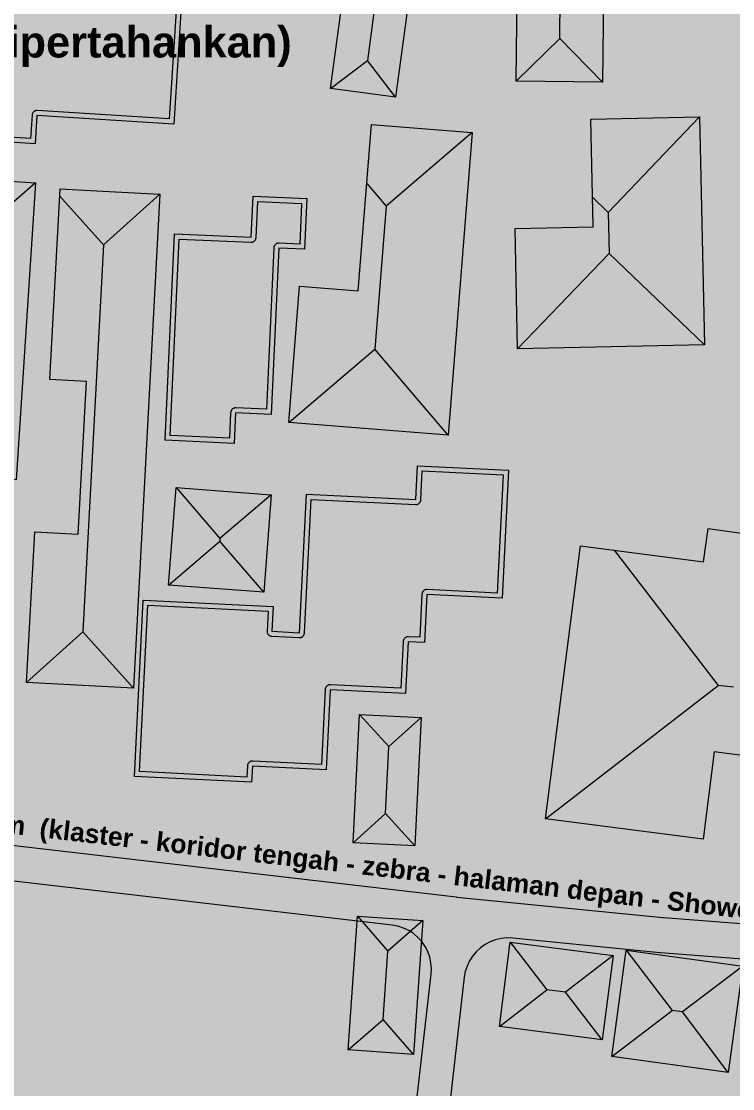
# Model space of a CAD drawing. Header units: metres. Extents: x 305909 to 307171, y 9156037 to 9156671.
# Drawn here: x 306593 to 306657.2, y 9156305.6 to 9156401.9 of the extents above; entities that cross this region are included whole.
import ezdxf
from ezdxf.enums import TextEntityAlignment as Align

# ---------------------------------------------------------------- set-up
doc = ezdxf.new("R2010")
doc.units = ezdxf.units.M
doc.linetypes.add('DASHED2', pattern=[0.762, 0.635, -0.127])
for name, color, linetype, lineweight, true_color in [('A-ALUR_WISATA', 7, 'DASHED2', 50, 0xeb7800), ('A-LABEL', 7, 'Continuous', 0, 0x000000), ('B-BANGUNAN_PERMUKIMAN', 7, 'Continuous', 13, 0xf0cd8c), ('B-BAYANGAN', 7, 'Continuous', 0, 0x76786c), ('J-PERKERASAN_JALAN', 7, 'Continuous', 9, 0x989896), ('T-LABEL_ZONA', 7, 'Continuous', 0, 0x3c3c3c)]:
    doc.layers.add(name, color=color, linetype=linetype, lineweight=lineweight, true_color=true_color)
doc.layers.add('G-PERKERASAN', color=7, linetype='Continuous')
doc.styles.add('ARIALB', font='arialbd.ttf')

msp = doc.modelspace()

# ---------------------------------------------------------------- hatches: boundary and pattern name
at = {"layer": 'A-ALUR_WISATA', "true_color": 0xeb7800}
h = msp.add_hatch(color=30, dxfattribs=at)
h.dxf.hatch_style = 1
h.paths.add_polyline_path([(306592.873, 9156326.651), (306597.4, 9156326.126), (306597.216, 9156324.537), (306592.689, 9156325.062), (306591.256, 9156325.227), (306591.439, 9156326.816), (306592.873, 9156326.651)])
h = msp.add_hatch(color=30, dxfattribs=at)
h.dxf.hatch_style = 1
h.paths.add_polyline_path([(306601.611, 9156325.638), (306606.34, 9156325.093), (306606.157, 9156323.503), (306601.427, 9156324.049), (306600.196, 9156324.192), (306600.38, 9156325.781), (306601.611, 9156325.638)])
h = msp.add_hatch(color=30, dxfattribs=at)
h.dxf.hatch_style = 1
h.paths.add_polyline_path([(306609.548, 9156324.723), (306615.281, 9156324.065), (306615.098, 9156322.476), (306609.365, 9156323.133), (306609.137, 9156323.16), (306609.32, 9156324.749), (306609.548, 9156324.723)])
h = msp.add_hatch(color=30, dxfattribs=at)
h.dxf.hatch_style = 1
h.paths.add_polyline_path([(306623.021, 9156323.182), (306624.221, 9156323.047), (306624.042, 9156321.457), (306622.842, 9156321.593), (306622.841, 9156321.593), (306618.079, 9156322.135), (306618.26, 9156323.725), (306623.021, 9156323.182)])
h = msp.add_hatch(color=30, dxfattribs=at)
h.dxf.hatch_style = 1
h.paths.add_polyline_path([(306636.058, 9156320.922), (306631.051, 9156319.298), (306631.521, 9156323.592)])
h = msp.add_hatch(color=30, dxfattribs=at)
h.dxf.hatch_style = 1
h.paths.add_polyline_path([(306628.558, 9156322.558), (306633.164, 9156322.044), (306632.987, 9156320.454), (306628.38, 9156320.967), (306628.379, 9156320.968), (306627.023, 9156321.121), (306627.202, 9156322.711), (306628.558, 9156322.558)])
h = msp.add_hatch(color=30, dxfattribs=at)
h.dxf.hatch_style = 1
h.paths.add_polyline_path([(306637.23, 9156321.598), (306640.364, 9156321.264), (306642.105, 9156321.088), (306641.944, 9156319.496), (306640.2, 9156319.673), (306640.196, 9156319.673), (306637.059, 9156320.008), (306637.057, 9156320.008), (306635.971, 9156320.127), (306636.145, 9156321.717), (306637.23, 9156321.598)])
h = msp.add_hatch(color=30, dxfattribs=at)
h.dxf.hatch_style = 1
h.paths.add_polyline_path([(306647.388, 9156320.571), (306649.742, 9156320.353), (306651.055, 9156320.235), (306650.912, 9156318.641), (306649.597, 9156318.759), (306649.595, 9156318.76), (306647.239, 9156318.978), (306647.236, 9156318.979), (306644.933, 9156319.199), (306645.086, 9156320.792), (306647.388, 9156320.571)])
h = msp.add_hatch(color=30, dxfattribs=at)
h.dxf.hatch_style = 1
h.paths.add_polyline_path([(306654.468, 9156319.935), (306656.841, 9156319.735), (306659.22, 9156319.541), (306660.014, 9156319.479), (306659.889, 9156317.884), (306659.094, 9156317.946), (306659.091, 9156317.946), (306656.71, 9156318.14), (306656.708, 9156318.14), (306654.333, 9156318.34), (306654.331, 9156318.341), (306653.903, 9156318.378), (306654.042, 9156319.972), (306654.468, 9156319.935)])
at = {"layer": 'B-BANGUNAN_PERMUKIMAN', "true_color": 0xee9467}
h = msp.add_hatch(color=21, dxfattribs=at)
h.dxf.hatch_style = 1
h.paths.add_polyline_path([(306624.256, 9156420.844), (306624.257, 9156420.844), (306626.796, 9156417.511), (306624.206, 9156398.342), (306620.873, 9156395.803), (306620.873, 9156395.803), (306624.256, 9156420.844)])
at = {"layer": 'B-BANGUNAN_PERMUKIMAN', "true_color": 0xb97350}
h = msp.add_hatch(color=23, dxfattribs=at)
h.dxf.hatch_style = 1
h.paths.add_polyline_path([(306626.746, 9156395.009), (306624.206, 9156398.342), (306626.796, 9156417.511), (306630.13, 9156420.05), (306626.746, 9156395.009)])
at = {"layer": 'B-BANGUNAN_PERMUKIMAN', "true_color": 0xd4845c}
h = msp.add_hatch(color=23, dxfattribs=at)
h.dxf.hatch_style = 1
h.paths.add_polyline_path([(306607.467, 9156404.15), (306606.733, 9156392.59), (306594.382, 9156393.375), (306594.22, 9156390.813), (306587.313, 9156391.252), (306587.541, 9156394.842), (306580.737, 9156395.274), (306581.689, 9156410.276), (306588.832, 9156409.822), (306588.647, 9156406.906), (306595.795, 9156406.452), (306595.696, 9156404.898), (306607.467, 9156404.15)])
at = {"layer": 'B-BANGUNAN_PERMUKIMAN', "true_color": 0xec9366}
h = msp.add_hatch(color=33, dxfattribs=at)
h.dxf.hatch_style = 1
h.paths.add_polyline_path([(306637.77, 9156409.644), (306641.62, 9156405.706), (306641.558, 9156400.308), (306637.62, 9156396.458), (306637.62, 9156396.458), (306637.652, 9156399.275), (306637.77, 9156409.644)])
at = {"layer": 'B-BANGUNAN_PERMUKIMAN', "true_color": 0xbb7451}
h = msp.add_hatch(color=23, dxfattribs=at)
h.dxf.hatch_style = 1
h.paths.add_polyline_path([(306641.558, 9156400.308), (306641.62, 9156405.706), (306645.558, 9156409.555), (306645.408, 9156396.37), (306645.408, 9156396.37), (306641.558, 9156400.308)])
at = {"layer": 'B-BANGUNAN_PERMUKIMAN', "true_color": 0xbc7551}
h = msp.add_hatch(color=23, dxfattribs=at)
h.dxf.hatch_style = 1
h.paths.add_polyline_path([(306641.558, 9156400.308), (306645.408, 9156396.37), (306637.62, 9156396.458), (306641.558, 9156400.308)])
at = {"layer": 'B-BANGUNAN_PERMUKIMAN', "true_color": 0xbf7753}
h = msp.add_hatch(color=23, dxfattribs=at)
h.dxf.hatch_style = 1
h.paths.add_polyline_path([(306624.206, 9156398.342), (306626.746, 9156395.009), (306620.873, 9156395.803), (306624.206, 9156398.342)])
at = {"layer": 'B-BANGUNAN_PERMUKIMAN', "true_color": 0xef9567}
h = msp.add_hatch(color=21, dxfattribs=at)
h.dxf.hatch_style = 1
h.paths.add_polyline_path([(306645.93, 9156384.626), (306644.508, 9156385.99), (306644.362, 9156393.026), (306654.183, 9156393.231), (306645.93, 9156384.626)])
at = {"layer": 'B-BANGUNAN_PERMUKIMAN', "true_color": 0xc57a55}
h = msp.add_hatch(color=23, dxfattribs=at)
h.dxf.hatch_style = 1
h.paths.add_polyline_path([(306646.007, 9156380.918), (306645.93, 9156384.626), (306654.183, 9156393.231), (306654.611, 9156372.665), (306646.007, 9156380.918)])
at = {"layer": 'B-BANGUNAN_PERMUKIMAN', "true_color": 0xec9366}
h = msp.add_hatch(color=33, dxfattribs=at)
h.dxf.hatch_style = 1
h.paths.add_polyline_path([(306625.883, 9156385.197), (306624.143, 9156387.235), (306624.562, 9156392.546), (306633.651, 9156391.828), (306625.883, 9156385.197)])
at = {"layer": 'B-BANGUNAN_PERMUKIMAN', "true_color": 0xc77c56}
h = msp.add_hatch(color=23, dxfattribs=at)
h.dxf.hatch_style = 1
h.paths.add_polyline_path([(306631.495, 9156364.52), (306631.495, 9156364.52), (306624.864, 9156372.288), (306625.883, 9156385.197), (306633.651, 9156391.828), (306631.495, 9156364.52)])
at = {"layer": 'B-BANGUNAN_PERMUKIMAN', "true_color": 0xea9165}
h = msp.add_hatch(color=33, dxfattribs=at)
h.dxf.hatch_style = 1
h.paths.add_polyline_path([(306590.627, 9156384.124), (306587.447, 9156387.752), (306594.255, 9156387.304), (306590.627, 9156384.124)])
at = {"layer": 'B-BANGUNAN_PERMUKIMAN', "true_color": 0xba7450}
h = msp.add_hatch(color=23, dxfattribs=at)
h.dxf.hatch_style = 1
h.paths.add_polyline_path([(306592.49, 9156360.503), (306589.31, 9156364.131), (306590.627, 9156384.124), (306594.255, 9156387.304), (306592.49, 9156360.503)])
at = {"layer": 'B-BANGUNAN_PERMUKIMAN', "true_color": 0xf39769}
h = msp.add_hatch(color=21, dxfattribs=at)
h.dxf.hatch_style = 1
h.paths.add_polyline_path([(306625.883, 9156385.197), (306624.864, 9156372.288), (306617.096, 9156365.657), (306618.067, 9156377.956), (306623.378, 9156377.537), (306624.143, 9156387.235), (306625.883, 9156385.197)])
at = {"layer": 'B-BANGUNAN_PERMUKIMAN', "true_color": 0xee9467}
h = msp.add_hatch(color=21, dxfattribs=at)
h.dxf.hatch_style = 1
h.paths.add_polyline_path([(306600.394, 9156381.708), (306598.527, 9156346.769), (306593.448, 9156342.205), (306593.448, 9156342.205), (306594.175, 9156355.809), (306598.111, 9156355.599), (306598.846, 9156369.353), (306595.541, 9156369.53), (306596.427, 9156386.122), (306600.394, 9156381.708)])
at = {"layer": 'B-BANGUNAN_PERMUKIMAN', "true_color": 0xeb9266}
h = msp.add_hatch(color=33, dxfattribs=at)
h.dxf.hatch_style = 1
h.paths.add_polyline_path([(306600.394, 9156381.708), (306596.427, 9156386.122), (306596.461, 9156386.753), (306599.765, 9156386.577), (306605.473, 9156386.272), (306600.394, 9156381.708)])
at = {"layer": 'B-BANGUNAN_PERMUKIMAN', "true_color": 0xbc7551}
h = msp.add_hatch(color=23, dxfattribs=at)
h.dxf.hatch_style = 1
h.paths.add_polyline_path([(306603.092, 9156341.69), (306603.092, 9156341.69), (306598.527, 9156346.769), (306600.394, 9156381.708), (306605.473, 9156386.272), (306603.092, 9156341.69)])
at = {"layer": 'B-BANGUNAN_PERMUKIMAN', "true_color": 0xd4845c}
h = msp.add_hatch(color=23, dxfattribs=at)
h.dxf.hatch_style = 1
h.paths.add_polyline_path([(306618.725, 9156385.866), (306618.518, 9156381.301), (306616.204, 9156381.406), (306615.521, 9156366.385), (306612.309, 9156366.531), (306612.184, 9156363.78), (306605.939, 9156364.064), (306606.785, 9156382.691), (306613.708, 9156382.376), (306613.876, 9156386.087), (306618.725, 9156385.866)])
at = {"layer": 'B-BANGUNAN_PERMUKIMAN', "true_color": 0xef9568}
h = msp.add_hatch(color=21, dxfattribs=at)
h.dxf.hatch_style = 1
h.paths.add_polyline_path([(306637.528, 9156383.171), (306644.564, 9156383.318), (306644.508, 9156385.99), (306645.93, 9156384.626), (306646.007, 9156380.918), (306637.754, 9156372.314), (306637.754, 9156372.314), (306637.528, 9156383.171)])
at = {"layer": 'B-BANGUNAN_PERMUKIMAN', "true_color": 0xc07753}
h = msp.add_hatch(color=23, dxfattribs=at)
h.dxf.hatch_style = 1
h.paths.add_polyline_path([(306646.007, 9156380.918), (306654.611, 9156372.665), (306654.611, 9156372.665), (306644.79, 9156372.461), (306637.754, 9156372.314), (306646.007, 9156380.918)])
at = {"layer": 'B-BANGUNAN_PERMUKIMAN', "true_color": 0xc17853}
h = msp.add_hatch(color=23, dxfattribs=at)
h.dxf.hatch_style = 1
h.paths.add_polyline_path([(306624.864, 9156372.288), (306631.495, 9156364.52), (306622.406, 9156365.238), (306617.096, 9156365.657), (306617.096, 9156365.657), (306624.864, 9156372.288)])
at = {"layer": 'B-BANGUNAN_PERMUKIMAN', "true_color": 0xd4845c}
h = msp.add_hatch(color=23, dxfattribs=at)
h.dxf.hatch_style = 1
h.paths.add_polyline_path([(306636.928, 9156361.355), (306636.351, 9156349.808), (306629.568, 9156350.147), (306629.351, 9156345.812), (306627.88, 9156345.886), (306627.646, 9156341.208), (306620.837, 9156341.548), (306620.476, 9156334.337), (306613.825, 9156334.669), (306613.752, 9156333.205), (306603.168, 9156333.734), (306603.964, 9156349.648), (306615.702, 9156349.061), (306615.59, 9156346.825), (306618.065, 9156346.701), (306618.69, 9156359.204), (306628.574, 9156358.71), (306628.727, 9156361.765), (306636.928, 9156361.355)])
at = {"layer": 'B-BANGUNAN_PERMUKIMAN', "true_color": 0xed9467}
h = msp.add_hatch(color=21, dxfattribs=at)
h.dxf.hatch_style = 1
h.paths.add_polyline_path([(306610.897, 9156355.183), (306610.881, 9156354.971), (306606.251, 9156351.002), (306606.251, 9156351.002), (306606.928, 9156359.814), (306610.897, 9156355.183)])
at = {"layer": 'B-BANGUNAN_PERMUKIMAN', "true_color": 0xea9165}
h = msp.add_hatch(color=33, dxfattribs=at)
h.dxf.hatch_style = 1
h.paths.add_polyline_path([(306610.897, 9156355.183), (306606.928, 9156359.814), (306615.527, 9156359.152), (306610.897, 9156355.183)])
at = {"layer": 'B-BANGUNAN_PERMUKIMAN', "true_color": 0xba7350}
h = msp.add_hatch(color=23, dxfattribs=at)
h.dxf.hatch_style = 1
h.paths.add_polyline_path([(306614.849, 9156350.341), (306610.881, 9156354.971), (306610.897, 9156355.183), (306615.527, 9156359.152), (306614.849, 9156350.341)])
at = {"layer": 'B-BANGUNAN_PERMUKIMAN', "true_color": 0xe89064}
h = msp.add_hatch(color=33, dxfattribs=at)
h.dxf.hatch_style = 1
h.paths.add_polyline_path([(306654.951, 9156356.109), (306672.607, 9156353.625), (306661.009, 9156344.677), (306660.383, 9156344.765), (306660.301, 9156344.131), (306657.24, 9156341.77), (306655.863, 9156341.947), (306646.463, 9156354.132), (306654.526, 9156353.092), (306654.95, 9156356.109), (306654.951, 9156356.109)])
at = {"layer": 'B-BANGUNAN_PERMUKIMAN', "true_color": 0xbd7652}
h = msp.add_hatch(color=23, dxfattribs=at)
h.dxf.hatch_style = 1
h.paths.add_polyline_path([(306610.881, 9156354.971), (306614.849, 9156350.341), (306606.251, 9156351.002), (306610.881, 9156354.971)])
at = {"layer": 'B-BANGUNAN_PERMUKIMAN', "true_color": 0xee9467}
h = msp.add_hatch(color=21, dxfattribs=at)
h.dxf.hatch_style = 1
h.paths.add_polyline_path([(306643.441, 9156354.522), (306646.463, 9156354.132), (306655.863, 9156341.947), (306640.266, 9156329.916), (306640.266, 9156329.916), (306643.441, 9156354.522)])
at = {"layer": 'B-BANGUNAN_PERMUKIMAN', "true_color": 0xbe7652}
h = msp.add_hatch(color=23, dxfattribs=at)
h.dxf.hatch_style = 1
h.paths.add_polyline_path([(306598.527, 9156346.769), (306603.092, 9156341.69), (306597.384, 9156341.995), (306593.448, 9156342.205), (306598.527, 9156346.769)])
h = msp.add_hatch(color=23, dxfattribs=at)
h.dxf.hatch_style = 1
h.paths.add_polyline_path([(306655.863, 9156341.947), (306657.24, 9156341.77), (306659.601, 9156338.708), (306659.184, 9156335.472), (306655.507, 9156335.946), (306654.492, 9156328.08), (306640.266, 9156329.916), (306655.863, 9156341.947)])
at = {"layer": 'B-BANGUNAN_PERMUKIMAN', "true_color": 0xed9366}
h = msp.add_hatch(color=21, dxfattribs=at)
h.dxf.hatch_style = 1
h.paths.add_polyline_path([(306623.485, 9156339.329), (306626.127, 9156336.415), (306625.833, 9156330.376), (306622.919, 9156327.734), (306623.485, 9156339.329)])
at = {"layer": 'B-BANGUNAN_PERMUKIMAN', "true_color": 0xea9265}
h = msp.add_hatch(color=33, dxfattribs=at)
h.dxf.hatch_style = 1
h.paths.add_polyline_path([(306629.041, 9156339.058), (306626.127, 9156336.415), (306623.485, 9156339.329), (306629.041, 9156339.058)])
at = {"layer": 'B-BANGUNAN_PERMUKIMAN', "true_color": 0xba7451}
h = msp.add_hatch(color=23, dxfattribs=at)
h.dxf.hatch_style = 1
h.paths.add_polyline_path([(306628.475, 9156327.463), (306628.475, 9156327.463), (306625.833, 9156330.376), (306626.127, 9156336.415), (306629.041, 9156339.058), (306628.475, 9156327.463)])
at = {"layer": 'B-BANGUNAN_PERMUKIMAN', "true_color": 0xbd7552}
h = msp.add_hatch(color=23, dxfattribs=at)
h.dxf.hatch_style = 1
h.paths.add_polyline_path([(306625.833, 9156330.376), (306628.475, 9156327.463), (306622.919, 9156327.734), (306625.833, 9156330.376)])
at = {"layer": 'B-BANGUNAN_PERMUKIMAN', "true_color": 0xed9367}
h = msp.add_hatch(color=21, dxfattribs=at)
h.dxf.hatch_style = 1
h.paths.add_polyline_path([(306623.307, 9156321.13), (306626.049, 9156317.975), (306625.616, 9156311.807), (306622.46, 9156309.065), (306622.46, 9156309.065), (306623.307, 9156321.13)])
at = {"layer": 'B-BANGUNAN_PERMUKIMAN', "true_color": 0xea9165}
h = msp.add_hatch(color=33, dxfattribs=at)
h.dxf.hatch_style = 1
h.paths.add_polyline_path([(306626.049, 9156317.975), (306623.307, 9156321.13), (306629.204, 9156320.716), (306629.204, 9156320.716), (306626.049, 9156317.975)])
at = {"layer": 'B-BANGUNAN_PERMUKIMAN', "true_color": 0xba7450}
h = msp.add_hatch(color=23, dxfattribs=at)
h.dxf.hatch_style = 1
h.paths.add_polyline_path([(306625.616, 9156311.807), (306626.049, 9156317.975), (306629.204, 9156320.716), (306628.358, 9156308.651), (306625.616, 9156311.807)])
at = {"layer": 'B-BANGUNAN_PERMUKIMAN', "true_color": 0xee9467}
h = msp.add_hatch(color=21, dxfattribs=at)
h.dxf.hatch_style = 1
h.paths.add_polyline_path([(306640.405, 9156314.472), (306636.11, 9156311.153), (306637.086, 9156318.767), (306640.405, 9156314.472)])
at = {"layer": 'B-BANGUNAN_PERMUKIMAN', "true_color": 0xe89065}
h = msp.add_hatch(color=33, dxfattribs=at)
h.dxf.hatch_style = 1
h.paths.add_polyline_path([(306646.372, 9156317.577), (306642.077, 9156314.257), (306640.405, 9156314.472), (306637.086, 9156318.767), (306646.372, 9156317.577)])
at = {"layer": 'B-BANGUNAN_PERMUKIMAN', "true_color": 0xb97350}
h = msp.add_hatch(color=23, dxfattribs=at)
h.dxf.hatch_style = 1
h.paths.add_polyline_path([(306642.077, 9156314.257), (306646.372, 9156317.577), (306645.397, 9156309.962), (306642.077, 9156314.257)])
at = {"layer": 'B-BANGUNAN_PERMUKIMAN', "true_color": 0xef9467}
h = msp.add_hatch(color=21, dxfattribs=at)
h.dxf.hatch_style = 1
h.paths.add_polyline_path([(306651.709, 9156312.599), (306646.255, 9156308.454), (306647.564, 9156318.053), (306651.709, 9156312.599)])
at = {"layer": 'B-BANGUNAN_PERMUKIMAN', "true_color": 0xe89064}
h = msp.add_hatch(color=33, dxfattribs=at)
h.dxf.hatch_style = 1
h.paths.add_polyline_path([(306652.626, 9156312.474), (306651.709, 9156312.599), (306647.564, 9156318.053), (306658.08, 9156316.619), (306652.626, 9156312.474)])
at = {"layer": 'B-BANGUNAN_PERMUKIMAN', "true_color": 0xb87350}
h = msp.add_hatch(color=35, dxfattribs=at)
h.dxf.hatch_style = 1
h.paths.add_polyline_path([(306652.626, 9156312.474), (306658.08, 9156316.619), (306658.08, 9156316.619), (306656.771, 9156307.02), (306652.626, 9156312.474)])
at = {"layer": 'B-BANGUNAN_PERMUKIMAN', "true_color": 0xbf7753}
h = msp.add_hatch(color=23, dxfattribs=at)
h.dxf.hatch_style = 1
h.paths.add_polyline_path([(306640.405, 9156314.472), (306642.077, 9156314.257), (306645.397, 9156309.962), (306636.11, 9156311.152), (306636.11, 9156311.153), (306640.405, 9156314.472)])
at = {"layer": 'B-BANGUNAN_PERMUKIMAN', "true_color": 0xbd7652}
h = msp.add_hatch(color=23, dxfattribs=at)
h.dxf.hatch_style = 1
h.paths.add_polyline_path([(306625.616, 9156311.807), (306628.358, 9156308.651), (306622.46, 9156309.065), (306625.616, 9156311.807)])
at = {"layer": 'B-BANGUNAN_PERMUKIMAN', "true_color": 0xbf7753}
h = msp.add_hatch(color=23, dxfattribs=at)
h.dxf.hatch_style = 1
h.paths.add_polyline_path([(306646.255, 9156308.454), (306646.255, 9156308.454), (306651.709, 9156312.599), (306652.626, 9156312.474), (306656.771, 9156307.02), (306646.255, 9156308.454)])
at = {"layer": 'B-BAYANGAN', "true_color": 0x76786c}
h = msp.add_hatch(color=8, dxfattribs=at)
h.dxf.hatch_style = 1
h.paths.add_polyline_path([(306630.88, 9156419.3), (306627.496, 9156394.259), (306621.622, 9156395.053), (306625.006, 9156420.094), (306630.88, 9156419.3)])
h = msp.add_hatch(color=8, dxfattribs=at)
h.dxf.hatch_style = 1
h.paths.add_polyline_path([(306637.964, 9156411.987), (306637.816, 9156401.408), (306631.971, 9156401.489), (306632.119, 9156412.069), (306637.964, 9156411.987)])
h = msp.add_hatch(color=8, dxfattribs=at)
h.dxf.hatch_style = 1
h.paths.add_polyline_path([(306608.217, 9156403.4), (306607.483, 9156391.84), (306595.132, 9156392.625), (306594.97, 9156390.063), (306588.063, 9156390.502), (306588.291, 9156394.092), (306581.487, 9156394.524), (306582.439, 9156409.526), (306589.582, 9156409.072), (306589.397, 9156406.156), (306596.545, 9156405.702), (306596.446, 9156404.148), (306608.217, 9156403.4)])
h = msp.add_hatch(color=8, dxfattribs=at)
h.dxf.hatch_style = 1
h.paths.add_polyline_path([(306646.308, 9156408.805), (306646.158, 9156395.62), (306638.37, 9156395.708), (306638.52, 9156408.894), (306646.308, 9156408.805)])
h = msp.add_hatch(color=8, dxfattribs=at)
h.dxf.hatch_style = 1
h.paths.add_polyline_path([(306634.401, 9156391.078), (306632.245, 9156363.77), (306623.156, 9156364.488), (306617.846, 9156364.907), (306618.817, 9156377.206), (306624.128, 9156376.787), (306625.312, 9156391.796), (306634.401, 9156391.078)])
h = msp.add_hatch(color=8, dxfattribs=at)
h.dxf.hatch_style = 1
h.paths.add_polyline_path([(306645.54, 9156371.711), (306638.504, 9156371.564), (306638.278, 9156382.421), (306645.314, 9156382.568), (306645.112, 9156392.276), (306654.933, 9156392.481), (306655.361, 9156371.915), (306645.54, 9156371.711)])
h = msp.add_hatch(color=8, dxfattribs=at)
h.dxf.hatch_style = 1
h.paths.add_polyline_path([(306595.005, 9156386.554), (306593.24, 9156359.753), (306586.432, 9156360.201), (306588.197, 9156387.002), (306595.005, 9156386.554)])
h = msp.add_hatch(color=8, dxfattribs=at)
h.dxf.hatch_style = 1
h.paths.add_polyline_path([(306606.223, 9156385.522), (306603.842, 9156340.94), (306598.134, 9156341.245), (306594.198, 9156341.455), (306594.925, 9156355.059), (306598.861, 9156354.849), (306599.596, 9156368.603), (306596.291, 9156368.78), (306597.211, 9156386.003), (306600.515, 9156385.827), (306606.223, 9156385.522)])
h = msp.add_hatch(color=8, dxfattribs=at)
h.dxf.hatch_style = 1
h.paths.add_polyline_path([(306619.475, 9156385.116), (306619.268, 9156380.551), (306616.954, 9156380.656), (306616.271, 9156365.635), (306613.059, 9156365.781), (306612.934, 9156363.03), (306606.689, 9156363.314), (306607.535, 9156381.941), (306614.458, 9156381.626), (306614.626, 9156385.337), (306619.475, 9156385.116)])
h = msp.add_hatch(color=8, dxfattribs=at)
h.dxf.hatch_style = 1
h.paths.add_polyline_path([(306637.678, 9156360.605), (306637.101, 9156349.058), (306630.318, 9156349.397), (306630.101, 9156345.062), (306628.63, 9156345.136), (306628.396, 9156340.458), (306621.587, 9156340.798), (306621.226, 9156333.587), (306614.575, 9156333.919), (306614.502, 9156332.455), (306603.918, 9156332.984), (306604.714, 9156348.898), (306616.452, 9156348.311), (306616.34, 9156346.075), (306618.815, 9156345.951), (306619.44, 9156358.454), (306629.324, 9156357.96), (306629.477, 9156361.015), (306637.678, 9156360.605)])
h = msp.add_hatch(color=8, dxfattribs=at)
h.dxf.hatch_style = 1
h.paths.add_polyline_path([(306616.277, 9156358.402), (306615.599, 9156349.591), (306607.001, 9156350.252), (306607.678, 9156359.064), (306616.277, 9156358.402)])
h = msp.add_hatch(color=8, dxfattribs=at)
h.dxf.hatch_style = 1
h.paths.add_polyline_path([(306673.56, 9156352.846), (306672.1, 9156342.472), (306669.977, 9156327.39), (306660.525, 9156328.72), (306662.647, 9156343.802), (306661.133, 9156344.015), (306659.934, 9156334.722), (306656.257, 9156335.196), (306655.242, 9156327.33), (306641.016, 9156329.166), (306644.191, 9156353.772), (306655.276, 9156352.342), (306655.7, 9156355.36), (306673.56, 9156352.846)])
h = msp.add_hatch(color=8, dxfattribs=at)
h.dxf.hatch_style = 1
h.paths.add_polyline_path([(306629.791, 9156338.308), (306629.225, 9156326.713), (306623.669, 9156326.984), (306624.235, 9156338.579), (306629.791, 9156338.308)])
h = msp.add_hatch(color=8, dxfattribs=at)
h.dxf.hatch_style = 1
h.paths.add_polyline_path([(306629.954, 9156319.966), (306629.108, 9156307.901), (306623.21, 9156308.315), (306624.057, 9156320.38), (306629.954, 9156319.966)])
h = msp.add_hatch(color=8, dxfattribs=at)
h.dxf.hatch_style = 1
h.paths.add_polyline_path([(306647.123, 9156316.827), (306646.147, 9156309.212), (306636.86, 9156310.402), (306637.836, 9156318.017), (306647.123, 9156316.827)])
h = msp.add_hatch(color=8, dxfattribs=at)
h.dxf.hatch_style = 1
h.paths.add_polyline_path([(306658.83, 9156315.869), (306657.521, 9156306.27), (306647.005, 9156307.704), (306648.314, 9156317.303), (306658.83, 9156315.869)])
at = {"layer": 'G-PERKERASAN', "true_color": 0xe0ded9}
h = msp.add_hatch(color=254, dxfattribs=at)
h.dxf.hatch_style = 1
h.paths.add_polyline_path([(306927.367, 9156200.899), (306914.425, 9156199.401), (306871.946, 9156198.019), (306868.838, 9156144.144), (306843.973, 9156139.654), (306613.966, 9156113.407), (306520.721, 9156109.954), (306490.891, 9156113.339), (306490.891, 9156130.788), (306527.331, 9156127.935), (306527.76, 9156145.94), (306529.801, 9156231.677), (306512.264, 9156228.096), (306490.891, 9156230.233), (306490.891, 9156525.396), (306504.834, 9156523.084), (306572.178, 9156510.306), (306677.166, 9156490.276), (306781.809, 9156471.972), (306833.432, 9156467.309), (306884.355, 9156462.71), (306888.869, 9156462.302), (306927.367, 9156458.335), (306927.367, 9156401.733), (306880.738, 9156410.367), (306872.191, 9156289.958), (306880.063, 9156289.504), (306887.261, 9156399.075), (306927.367, 9156393.311), (306927.367, 9156281.994), (306926.264, 9156282.067), (306926.137, 9156271.641), (306927.367, 9156271.571), (306927.367, 9156261.486), (306927.056, 9156261.509), (306925.118, 9156229.109), (306925.062, 9156229.112), (306925.027, 9156228.301), (306925.75, 9156228.324), (306927.367, 9156240.415), (306927.367, 9156209.547), (306891.749, 9156208.374), (306886.184, 9156208.191), (306882.096, 9156208.056), (306881.637, 9156222), (306879.908, 9156222), (306879.787, 9156200), (306885.632, 9156200.303), (306885.601, 9156199.857), (306906.625, 9156201.392), (306908.7, 9156201.5), (306927.367, 9156203.76), (306927.367, 9156200.899)])
at = {"layer": 'J-PERKERASAN_JALAN', "true_color": 0xa8a8a6}
h = msp.add_hatch(color=253, dxfattribs=at)
h.dxf.hatch_style = 1
h.paths.add_polyline_path([(306644.846, 9156501.891), (306682.628, 9156491.9), (306683.147, 9156491.799), (306683.674, 9156491.767), (306684.2, 9156491.805), (306684.718, 9156491.912), (306685.216, 9156492.086), (306685.687, 9156492.324), (306686.123, 9156492.622), (306686.516, 9156492.975), (306686.858, 9156493.377), (306687.145, 9156493.82), (306687.371, 9156494.297), (306687.532, 9156494.8), (306687.626, 9156495.32), (306695.984, 9156569.63), (306695.989, 9156569.68), (306698.582, 9156595.648), (306698.6, 9156596.174), (306698.548, 9156596.698), (306698.428, 9156597.211), (306698.242, 9156597.704), (306697.992, 9156598.168), (306697.684, 9156598.595), (306697.322, 9156598.978), (306696.913, 9156599.31), (306696.464, 9156599.585), (306695.982, 9156599.799), (306695.477, 9156599.948), (306694.957, 9156600.029), (306670.552, 9156602.201), (306670.518, 9156602.204), (306670.5, 9156602.206), (306670.466, 9156602.21), (306657.245, 9156603.85), (306657.037, 9156603.87), (306645.006, 9156604.728), (306644.988, 9156604.729), (306644.846, 9156604.739), (306644.846, 9156621.261), (306646.404, 9156640), (306649.414, 9156640), (306647.057, 9156611.647), (306647.048, 9156611.12), (306647.108, 9156610.596), (306647.237, 9156610.085), (306647.432, 9156609.595), (306647.689, 9156609.135), (306648.005, 9156608.713), (306648.374, 9156608.336), (306648.789, 9156608.011), (306649.243, 9156607.743), (306649.728, 9156607.538), (306650.236, 9156607.397), (306650.758, 9156607.325), (306657.367, 9156606.854), (306657.419, 9156606.85), (306657.445, 9156606.847), (306657.497, 9156606.842), (306665.344, 9156605.868), (306665.869, 9156605.838), (306666.394, 9156605.877), (306666.909, 9156605.984), (306667.406, 9156606.159), (306667.875, 9156606.397), (306668.309, 9156606.694), (306668.701, 9156607.046), (306669.043, 9156607.446), (306669.329, 9156607.888), (306669.555, 9156608.363), (306669.716, 9156608.864), (306669.81, 9156609.382), (306673.323, 9156640), (306676.343, 9156640), (306672.801, 9156609.131), (306672.776, 9156608.6), (306672.821, 9156608.07), (306672.936, 9156607.551), (306673.119, 9156607.051), (306673.367, 9156606.581), (306673.675, 9156606.147), (306674.037, 9156605.758), (306674.448, 9156605.421), (306674.9, 9156605.141), (306675.385, 9156604.924), (306675.895, 9156604.773), (306676.421, 9156604.69), (306695.455, 9156602.997), (306695.967, 9156602.984), (306696.477, 9156603.037), (306696.976, 9156603.155), (306697.455, 9156603.336), (306697.908, 9156603.576), (306698.326, 9156603.873), (306698.703, 9156604.22), (306699.032, 9156604.613), (306699.309, 9156605.044), (306699.528, 9156605.508), (306699.686, 9156605.996), (306699.78, 9156606.499), (306703.845, 9156640), (306706.867, 9156640), (306702.827, 9156606.709), (306702.798, 9156606.205), (306702.833, 9156605.702), (306702.931, 9156605.207), (306703.09, 9156604.728), (306703.308, 9156604.273), (306703.582, 9156603.849), (306703.907, 9156603.463), (306704.278, 9156603.121), (306704.689, 9156602.828), (306705.134, 9156602.59), (306705.605, 9156602.409), (306706.096, 9156602.289), (306706.597, 9156602.232), (306734.805, 9156600.812), (306735.341, 9156600.821), (306735.872, 9156600.902), (306736.387, 9156601.053), (306736.877, 9156601.271), (306737.333, 9156601.554), (306737.748, 9156601.894), (306738.113, 9156602.288), (306738.422, 9156602.726), (306738.67, 9156603.202), (306738.852, 9156603.707), (306738.964, 9156604.231), (306739.006, 9156604.766), (306739.208, 9156624.77), (306739.214, 9156624.897), (306739.218, 9156624.96), (306739.232, 9156625.087), (306739.378, 9156626.142), (306739.392, 9156626.229), (306739.431, 9156626.4), (306739.456, 9156626.484), (306739.711, 9156627.27), (306739.743, 9156627.363), (306739.812, 9156627.52), (306739.883, 9156627.648), (306739.981, 9156627.788), (306740.042, 9156627.864), (306740.45, 9156628.344), (306740.517, 9156628.418), (306740.644, 9156628.54), (306740.762, 9156628.632), (306740.888, 9156628.713), (306741.022, 9156628.78), (306741.186, 9156628.842), (306741.282, 9156628.871), (306741.894, 9156629.037), (306741.984, 9156629.059), (306742.165, 9156629.09), (306742.257, 9156629.1), (306742.92, 9156629.153), (306742.958, 9156629.155), (306742.978, 9156629.157), (306743.016, 9156629.158), (306746.832, 9156629.316), (306746.832, 9156624.748), (306746.627, 9156624.785), (306746.112, 9156624.811), (306745.599, 9156624.77), (306745.094, 9156624.664), (306744.608, 9156624.494), (306744.148, 9156624.263), (306743.721, 9156623.975), (306743.334, 9156623.634), (306742.995, 9156623.246), (306742.709, 9156622.818), (306742.479, 9156622.357), (306742.311, 9156621.87), (306742.207, 9156621.366), (306742.169, 9156620.852), (306742.009, 9156605.084), (306742.036, 9156604.578), (306742.127, 9156604.079), (306742.281, 9156603.595), (306742.494, 9156603.135), (306742.764, 9156602.705), (306743.086, 9156602.313), (306743.455, 9156601.965), (306743.865, 9156601.667), (306744.31, 9156601.423), (306744.782, 9156601.237), (306745.274, 9156601.112), (306745.778, 9156601.051), (306746.285, 9156601.053), (306746.832, 9156601.091), (306746.832, 9156598.084), (306740.557, 9156597.65), (306740.55, 9156597.65), (306739.623, 9156597.584), (306739.502, 9156597.579), (306739.441, 9156597.578), (306739.32, 9156597.581), (306705.781, 9156599.269), (306705.274, 9156599.263), (306704.772, 9156599.192), (306704.283, 9156599.059), (306703.815, 9156598.864), (306703.375, 9156598.612), (306702.971, 9156598.307), (306702.609, 9156597.952), (306702.294, 9156597.555), (306702.032, 9156597.121), (306701.827, 9156596.658), (306701.682, 9156596.172), (306701.6, 9156595.672), (306698.971, 9156569.354), (306698.97, 9156569.345), (306698.968, 9156569.32), (306690.454, 9156493.625), (306690.43, 9156493.089), (306690.478, 9156492.555), (306690.597, 9156492.032), (306690.785, 9156491.529), (306691.038, 9156491.057), (306691.353, 9156490.622), (306691.723, 9156490.233), (306692.141, 9156489.897), (306692.601, 9156489.621), (306693.093, 9156489.408), (306693.61, 9156489.263), (306746.584, 9156478.174), (306746.832, 9156478.131), (306746.832, 9156474.899), (306746.254, 9156474.979), (306746.187, 9156474.99), (306746.147, 9156474.997), (306746.081, 9156475.01), (306693.923, 9156485.928), (306693.42, 9156486.001), (306692.911, 9156486.008), (306692.406, 9156485.952), (306691.912, 9156485.831), (306691.437, 9156485.649), (306690.989, 9156485.409), (306690.575, 9156485.113), (306690.202, 9156484.767), (306689.876, 9156484.377), (306689.603, 9156483.949), (306689.385, 9156483.489), (306689.228, 9156483.005), (306689.134, 9156482.506), (306680.222, 9156410.677), (306675.974, 9156376.463), (306675.956, 9156376.284), (306671.777, 9156323.14), (306671.77, 9156322.633), (306671.826, 9156322.13), (306671.946, 9156321.638), (306672.127, 9156321.165), (306672.366, 9156320.718), (306672.66, 9156320.305), (306673.003, 9156319.933), (306673.391, 9156319.607), (306673.817, 9156319.333), (306674.274, 9156319.115), (306674.755, 9156318.956), (306675.252, 9156318.859), (306742.855, 9156310.121), (306742.925, 9156310.112), (306746.832, 9156309.677), (306746.832, 9156306.458), (306742.535, 9156306.936), (306742.507, 9156306.939), (306675.118, 9156315.65), (306674.596, 9156315.683), (306674.073, 9156315.648), (306673.56, 9156315.544), (306673.065, 9156315.375), (306672.596, 9156315.142), (306672.162, 9156314.85), (306671.769, 9156314.504), (306671.425, 9156314.109), (306671.135, 9156313.673), (306670.905, 9156313.203), (306670.738, 9156312.706), (306670.638, 9156312.193), (306658.158, 9156215.036), (306658.126, 9156214.508), (306658.163, 9156213.981), (306658.269, 9156213.463), (306658.443, 9156212.964), (306658.681, 9156212.492), (306658.979, 9156212.056), (306659.333, 9156211.663), (306659.734, 9156211.32), (306660.178, 9156211.032), (306660.656, 9156210.806), (306661.159, 9156210.645), (306661.679, 9156210.551), (306720.042, 9156203.993), (306720.074, 9156203.989), (306720.09, 9156203.987), (306720.122, 9156203.983), (306746.832, 9156200.101), (306746.832, 9156197.07), (306725.61, 9156200.154), (306725.102, 9156200.195), (306724.593, 9156200.171), (306724.091, 9156200.082), (306723.604, 9156199.931), (306723.141, 9156199.719), (306722.709, 9156199.45), (306722.314, 9156199.127), (306721.963, 9156198.758), (306721.662, 9156198.346), (306721.416, 9156197.9), (306721.229, 9156197.426), (306721.103, 9156196.932), (306721.041, 9156196.427), (306718.22, 9156147.695), (306718.204, 9156147.573), (306718.081, 9156147.572), (306715.348, 9156147.731), (306715.226, 9156147.746), (306715.225, 9156147.869), (306718.092, 9156197.386), (306718.089, 9156197.891), (306718.023, 9156198.392), (306717.894, 9156198.88), (306717.704, 9156199.349), (306717.457, 9156199.789), (306717.156, 9156200.195), (306716.807, 9156200.56), (306716.414, 9156200.878), (306715.985, 9156201.144), (306715.525, 9156201.354), (306715.043, 9156201.504), (306714.545, 9156201.592), (306655.828, 9156208.19), (306655.755, 9156208.199), (306655.718, 9156208.205), (306655.646, 9156208.217), (306644.846, 9156210.245), (306644.846, 9156213.297), (306650.508, 9156212.234), (306651.047, 9156212.17), (306651.589, 9156212.18), (306652.125, 9156212.263), (306652.645, 9156212.418), (306653.139, 9156212.642), (306653.598, 9156212.93), (306654.014, 9156213.278), (306654.38, 9156213.679), (306654.687, 9156214.126), (306654.931, 9156214.611), (306655.108, 9156215.124), (306655.213, 9156215.656), (306667.626, 9156312.291), (306667.658, 9156312.83), (306667.618, 9156313.369), (306667.505, 9156313.897), (306667.322, 9156314.406), (306667.072, 9156314.885), (306666.76, 9156315.326), (306666.391, 9156315.721), (306665.973, 9156316.063), (306665.512, 9156316.345), (306665.017, 9156316.562), (306664.498, 9156316.711), (306663.963, 9156316.789), (306650.646, 9156317.806), (306650.624, 9156317.808), (306650.61, 9156317.809), (306650.587, 9156317.811), (306644.846, 9156318.383), (306644.846, 9156321.599), (306650.851, 9156321.001), (306650.943, 9156320.993), (306664.514, 9156319.956), (306665.037, 9156319.95), (306665.556, 9156320.013), (306666.062, 9156320.142), (306666.547, 9156320.337), (306667.002, 9156320.593), (306667.42, 9156320.906), (306667.794, 9156321.271), (306668.117, 9156321.681), (306668.384, 9156322.131), (306668.59, 9156322.611), (306668.732, 9156323.114), (306668.807, 9156323.631), (306672.973, 9156376.62), (306672.977, 9156376.665), (306672.98, 9156376.687), (306672.985, 9156376.732), (306676.578, 9156405.674), (306676.609, 9156406.191), (306676.572, 9156406.708), (306676.469, 9156407.216), (306676.301, 9156407.706), (306676.071, 9156408.17), (306675.783, 9156408.6), (306675.442, 9156408.99), (306675.054, 9156409.333), (306674.624, 9156409.622), (306674.161, 9156409.854), (306673.672, 9156410.023), (306673.164, 9156410.128), (306650.07, 9156413.368), (306649.949, 9156413.393), (306649.958, 9156413.515), (306650.338, 9156416.227), (306650.364, 9156416.348), (306650.486, 9156416.338), (306673.408, 9156413.124), (306673.935, 9156413.085), (306674.463, 9156413.116), (306674.982, 9156413.216), (306675.483, 9156413.384), (306675.957, 9156413.617), (306676.397, 9156413.91), (306676.795, 9156414.259), (306677.142, 9156414.657), (306677.435, 9156415.097), (306677.667, 9156415.572), (306677.834, 9156416.073), (306677.933, 9156416.592), (306686.301, 9156484.039), (306686.331, 9156484.559), (306686.293, 9156485.08), (306686.188, 9156485.591), (306686.018, 9156486.084), (306685.784, 9156486.55), (306685.492, 9156486.982), (306685.146, 9156487.373), (306684.752, 9156487.715), (306684.317, 9156488.003), (306683.849, 9156488.232), (306683.354, 9156488.398), (306644.846, 9156498.581), (306644.846, 9156501.891)])
h = msp.add_hatch(color=253, dxfattribs=at)
h.dxf.hatch_style = 1
h.paths.add_polyline_path([(306644.846, 9156210.245), (306626.618, 9156213.667), (306626.505, 9156213.691), (306626.174, 9156213.794), (306626.172, 9156213.789), (306625.862, 9156213.883), (306625.354, 9156213.968), (306624.838, 9156213.986), (306624.325, 9156213.939), (306623.822, 9156213.825), (306623.337, 9156213.648), (306622.88, 9156213.41), (306622.457, 9156213.116), (306622.075, 9156212.769), (306621.729, 9156212.411), (306621.668, 9156212.351), (306621.539, 9156212.238), (306621.471, 9156212.187), (306607.409, 9156201.912), (306607.349, 9156201.87), (306607.224, 9156201.792), (306607.159, 9156201.757), (306606.505, 9156201.413), (306606.073, 9156201.15), (306605.678, 9156200.835), (306605.326, 9156200.473), (306605.023, 9156200.069), (306604.772, 9156199.631), (306604.579, 9156199.164), (306604.447, 9156198.676), (306604.376, 9156198.176), (306604.37, 9156197.671), (306604.835, 9156188.419), (306604.833, 9156188.296), (306604.711, 9156188.282), (306601.976, 9156188.144), (306601.853, 9156188.146), (306601.839, 9156188.268), (306601.453, 9156195.94), (306601.389, 9156196.479), (306601.253, 9156197.005), (306601.046, 9156197.507), (306600.773, 9156197.977), (306600.44, 9156198.406), (306600.051, 9156198.785), (306599.614, 9156199.108), (306599.138, 9156199.369), (306598.63, 9156199.563), (306598.101, 9156199.687), (306597.561, 9156199.737), (306556.9, 9156200.778), (306556.778, 9156200.789), (306556.773, 9156200.912), (306556.843, 9156203.649), (306556.854, 9156203.772), (306556.977, 9156203.777), (306601.303, 9156202.643), (306601.811, 9156202.662), (306602.313, 9156202.746), (306602.8, 9156202.893), (306603.265, 9156203.1), (306605.437, 9156204.241), (306605.937, 9156204.552), (306619.355, 9156214.356), (306619.871, 9156214.805), (306619.929, 9156214.865), (306620.277, 9156215.277), (306620.566, 9156215.733), (306620.792, 9156216.223), (306620.949, 9156216.74), (306621.036, 9156217.273), (306621.05, 9156217.812), (306620.991, 9156218.349), (306620.86, 9156218.873), (306620.66, 9156219.374), (306620.65, 9156219.397), (306620.581, 9156219.576), (306620.533, 9156219.762), (306620.514, 9156219.87), (306620.144, 9156222.417), (306620.131, 9156222.52), (306620.123, 9156222.729), (306620.127, 9156222.833), (306620.339, 9156226.114), (306620.342, 9156226.174), (306620.808, 9156235.592), (306620.812, 9156235.656), (306620.815, 9156235.688), (306620.821, 9156235.752), (306629.955, 9156315.881), (306629.98, 9156316.402), (306629.937, 9156316.923), (306629.827, 9156317.434), (306629.65, 9156317.926), (306629.412, 9156318.39), (306629.114, 9156318.82), (306628.764, 9156319.207), (306628.365, 9156319.545), (306627.926, 9156319.829), (306627.454, 9156320.052), (306626.957, 9156320.213), (306626.443, 9156320.307), (306562.01, 9156327.803), (306561.978, 9156327.806), (306535.875, 9156330.627), (306535.852, 9156330.629), (306524.104, 9156331.829), (306524.104, 9156335.046), (306536.182, 9156333.812), (306562.328, 9156330.987), (306632.217, 9156322.857), (306632.283, 9156322.849), (306644.846, 9156321.599), (306644.846, 9156318.383), (306637.314, 9156319.133), (306636.796, 9156319.151), (306636.279, 9156319.101), (306635.774, 9156318.986), (306635.288, 9156318.805), (306634.829, 9156318.564), (306634.405, 9156318.265), (306634.024, 9156317.914), (306633.691, 9156317.517), (306633.412, 9156317.079), (306633.192, 9156316.61), (306633.035, 9156316.116), (306632.943, 9156315.606), (306623.818, 9156235.556), (306623.797, 9156235.3), (306623.337, 9156225.995), (306623.336, 9156225.973), (306623.155, 9156223.163), (306623.15, 9156222.745), (306623.188, 9156222.33), (306623.359, 9156221.154), (306623.446, 9156220.723), (306623.58, 9156220.304), (306623.759, 9156219.902), (306624.052, 9156219.333), (306624.347, 9156218.846), (306624.67, 9156218.391), (306625.054, 9156217.928), (306625.502, 9156217.528), (306625.572, 9156217.474), (306625.964, 9156217.209), (306626.384, 9156216.993), (306626.861, 9156216.782), (306627.294, 9156216.619), (306627.742, 9156216.508), (306644.846, 9156213.297), (306644.846, 9156210.245)])

# ---------------------------------------------------------------- linework, layer by layer
at = {"layer": 'B-BANGUNAN_PERMUKIMAN', "color": 27, "lineweight": 9, "true_color": 0x744832}
for p, q in [((306626.796, 9156417.511), (306624.206, 9156398.342)), ((306641.558, 9156400.308), (306641.62, 9156405.706)), ((306637.62, 9156396.458), (306641.558, 9156400.308)), ((306645.408, 9156396.37), (306641.558, 9156400.308)), ((306620.873, 9156395.803), (306624.206, 9156398.342)), ((306626.746, 9156395.009), (306624.206, 9156398.342)), ((306654.183, 9156393.231), (306645.93, 9156384.626)), ((306633.651, 9156391.828), (306625.883, 9156385.197)), ((306594.255, 9156387.304), (306590.627, 9156384.124)), ((306624.143, 9156387.235), (306625.883, 9156385.197)), ((306596.427, 9156386.122), (306600.394, 9156381.708)), ((306605.473, 9156386.272), (306600.394, 9156381.708)), ((306644.508, 9156385.99), (306645.93, 9156384.626)), ((306625.883, 9156385.197), (306624.864, 9156372.288)), ((306645.93, 9156384.626), (306646.007, 9156380.918)), ((306600.394, 9156381.708), (306598.527, 9156346.769)), ((306637.754, 9156372.314), (306646.007, 9156380.918)), ((306654.611, 9156372.665), (306646.007, 9156380.918)), ((306617.096, 9156365.657), (306624.864, 9156372.288)), ((306631.495, 9156364.52), (306624.864, 9156372.288)), ((306606.928, 9156359.814), (306610.897, 9156355.183)), ((306615.527, 9156359.152), (306610.897, 9156355.183)), ((306610.897, 9156355.183), (306610.881, 9156354.971)), ((306606.251, 9156351.002), (306610.881, 9156354.971)), ((306614.849, 9156350.341), (306610.881, 9156354.971)), ((306646.463, 9156354.132), (306655.863, 9156341.947)), ((306593.448, 9156342.205), (306598.527, 9156346.769)), ((306603.092, 9156341.69), (306598.527, 9156346.769)), ((306640.266, 9156329.916), (306655.863, 9156341.947)), ((306657.24, 9156341.77), (306655.863, 9156341.947)), ((306623.485, 9156339.329), (306626.127, 9156336.415)), ((306629.041, 9156339.058), (306626.127, 9156336.415)), ((306625.833, 9156330.376), (306626.127, 9156336.415)), ((306622.919, 9156327.734), (306625.833, 9156330.376)), ((306628.475, 9156327.463), (306625.833, 9156330.376)), ((306623.307, 9156321.13), (306626.049, 9156317.975)), ((306629.204, 9156320.716), (306626.049, 9156317.975)), ((306637.086, 9156318.767), (306640.405, 9156314.472)), ((306625.616, 9156311.807), (306626.049, 9156317.975)), ((306646.372, 9156317.577), (306642.077, 9156314.257)), ((306647.564, 9156318.053), (306651.709, 9156312.599)), ((306658.08, 9156316.619), (306652.626, 9156312.474)), ((306636.11, 9156311.153), (306640.405, 9156314.472)), ((306642.077, 9156314.257), (306640.405, 9156314.472)), ((306645.397, 9156309.962), (306642.077, 9156314.257)), ((306622.46, 9156309.065), (306625.616, 9156311.807)), ((306628.358, 9156308.651), (306625.616, 9156311.807)), ((306646.255, 9156308.454), (306651.709, 9156312.599)), ((306652.626, 9156312.474), (306651.709, 9156312.599)), ((306656.771, 9156307.02), (306652.626, 9156312.474))]:
    msp.add_line(p, q, dxfattribs=at)
at = {"layer": 'B-BANGUNAN_PERMUKIMAN', "color": 27, "lineweight": 13, "true_color": 0x744832}
for points in [[(306630.13, 9156420.05), (306626.746, 9156395.009), (306620.872, 9156395.803), (306624.256, 9156420.844), (306630.13, 9156420.05)], [(306607.467, 9156404.15), (306606.733, 9156392.59), (306594.382, 9156393.375), (306594.22, 9156390.813), (306587.313, 9156391.252), (306587.541, 9156394.842), (306580.737, 9156395.274), (306581.689, 9156410.276), (306588.832, 9156409.822), (306588.647, 9156406.906), (306595.795, 9156406.452), (306595.696, 9156404.898), (306607.467, 9156404.15)], [(306645.558, 9156409.555), (306645.408, 9156396.37), (306637.62, 9156396.458), (306637.77, 9156409.644), (306645.558, 9156409.555)], [(306644.79, 9156372.461), (306637.754, 9156372.314), (306637.528, 9156383.171), (306644.564, 9156383.318), (306644.362, 9156393.026), (306654.183, 9156393.231), (306654.611, 9156372.665), (306644.79, 9156372.461)], [(306633.651, 9156391.828), (306631.495, 9156364.52), (306622.406, 9156365.238), (306617.096, 9156365.657), (306618.067, 9156377.956), (306623.378, 9156377.537), (306624.562, 9156392.546), (306633.651, 9156391.828)], [(306594.255, 9156387.304), (306592.49, 9156360.503), (306585.682, 9156360.951), (306587.447, 9156387.752), (306594.255, 9156387.304)], [(306605.473, 9156386.272), (306603.092, 9156341.69), (306597.384, 9156341.995), (306593.448, 9156342.205), (306594.175, 9156355.809), (306598.111, 9156355.599), (306598.846, 9156369.353), (306595.541, 9156369.53), (306596.461, 9156386.753), (306599.765, 9156386.577), (306605.473, 9156386.272)], [(306618.725, 9156385.866), (306618.518, 9156381.301), (306616.204, 9156381.406), (306615.521, 9156366.385), (306612.309, 9156366.531), (306612.184, 9156363.78), (306605.939, 9156364.064), (306606.785, 9156382.691), (306613.708, 9156382.376), (306613.876, 9156386.087), (306618.725, 9156385.866)], [(306636.928, 9156361.355), (306636.351, 9156349.808), (306629.568, 9156350.147), (306629.351, 9156345.812), (306627.88, 9156345.886), (306627.646, 9156341.208), (306620.837, 9156341.548), (306620.476, 9156334.337), (306613.825, 9156334.669), (306613.752, 9156333.205), (306603.168, 9156333.734), (306603.964, 9156349.648), (306615.702, 9156349.061), (306615.59, 9156346.825), (306618.065, 9156346.701), (306618.69, 9156359.204), (306628.574, 9156358.71), (306628.727, 9156361.765), (306636.928, 9156361.355)], [(306615.527, 9156359.152), (306614.849, 9156350.341), (306606.251, 9156351.002), (306606.928, 9156359.814), (306615.527, 9156359.152)], [(306672.81, 9156353.596), (306671.35, 9156343.222), (306669.227, 9156328.14), (306659.775, 9156329.47), (306661.897, 9156344.552), (306660.383, 9156344.765), (306659.184, 9156335.472), (306655.507, 9156335.946), (306654.492, 9156328.08), (306640.266, 9156329.916), (306643.441, 9156354.522), (306654.526, 9156353.092), (306654.95, 9156356.11), (306672.81, 9156353.596)], [(306629.041, 9156339.058), (306628.475, 9156327.463), (306622.919, 9156327.734), (306623.485, 9156339.329), (306629.041, 9156339.058)], [(306629.204, 9156320.716), (306628.358, 9156308.651), (306622.46, 9156309.065), (306623.307, 9156321.13), (306629.204, 9156320.716)], [(306646.373, 9156317.577), (306645.397, 9156309.962), (306636.11, 9156311.152), (306637.086, 9156318.767), (306646.373, 9156317.577)], [(306658.08, 9156316.619), (306656.771, 9156307.02), (306646.255, 9156308.454), (306647.564, 9156318.053), (306658.08, 9156316.619)]]:
    msp.add_lwpolyline(points, close=True, dxfattribs=at)
at = {"layer": 'B-BANGUNAN_PERMUKIMAN', "color": 21, "lineweight": 9, "true_color": 0xfa9b6c}
msp.add_lwpolyline([(306606.989, 9156403.73), (306606.312, 9156393.068), (306594.411, 9156393.824), (306594.367, 9156393.824), (306594.323, 9156393.821), (306594.279, 9156393.813), (306594.237, 9156393.8), (306594.196, 9156393.784), (306594.156, 9156393.764), (306594.119, 9156393.74), (306594.085, 9156393.712), (306594.053, 9156393.682), (306594.025, 9156393.648), (306594, 9156393.611), (306593.978, 9156393.573), (306593.961, 9156393.532), (306593.947, 9156393.49), (306593.938, 9156393.447), (306593.933, 9156393.403), (306593.799, 9156391.291), (306587.79, 9156391.672)], dxfattribs=at)
for points in [[(306618.255, 9156385.437), (306618.088, 9156381.771), (306616.224, 9156381.856), (306616.18, 9156381.855), (306616.136, 9156381.851), (306616.093, 9156381.842), (306616.051, 9156381.829), (306616.01, 9156381.812), (306615.971, 9156381.791), (306615.934, 9156381.767), (306615.9, 9156381.738), (306615.869, 9156381.707), (306615.841, 9156381.673), (306615.817, 9156381.636), (306615.796, 9156381.597), (306615.779, 9156381.556), (306615.767, 9156381.514), (306615.758, 9156381.47), (306615.754, 9156381.427), (306615.092, 9156366.855), (306612.33, 9156366.98), (306612.285, 9156366.98), (306612.242, 9156366.976), (306612.198, 9156366.967), (306612.156, 9156366.954), (306612.115, 9156366.937), (306612.076, 9156366.916), (306612.04, 9156366.891), (306612.006, 9156366.863), (306611.975, 9156366.832), (306611.947, 9156366.797), (306611.922, 9156366.761), (306611.902, 9156366.722), (306611.885, 9156366.681), (306611.872, 9156366.638), (306611.864, 9156366.595), (306611.86, 9156366.551), (306611.755, 9156364.25), (306606.408, 9156364.493), (306607.214, 9156382.221), (306613.687, 9156381.926), (306613.732, 9156381.926), (306613.775, 9156381.931), (306613.819, 9156381.94), (306613.861, 9156381.953), (306613.902, 9156381.97), (306613.941, 9156381.991), (306613.977, 9156382.015), (306614.011, 9156382.043), (306614.042, 9156382.075), (306614.07, 9156382.109), (306614.095, 9156382.146), (306614.115, 9156382.185), (306614.132, 9156382.226), (306614.145, 9156382.268), (306614.153, 9156382.311), (306614.157, 9156382.355), (306614.306, 9156385.617), (306618.255, 9156385.437)], [(306636.456, 9156360.928), (306635.924, 9156350.28), (306629.59, 9156350.597), (306629.546, 9156350.597), (306629.502, 9156350.593), (306629.459, 9156350.584), (306629.417, 9156350.571), (306629.376, 9156350.554), (306629.337, 9156350.534), (306629.3, 9156350.509), (306629.266, 9156350.481), (306629.235, 9156350.45), (306629.207, 9156350.416), (306629.182, 9156350.379), (306629.161, 9156350.34), (306629.144, 9156350.299), (306629.131, 9156350.257), (306629.123, 9156350.214), (306629.118, 9156350.17), (306628.924, 9156346.284), (306627.902, 9156346.335), (306627.858, 9156346.335), (306627.814, 9156346.331), (306627.771, 9156346.323), (306627.728, 9156346.31), (306627.688, 9156346.293), (306627.649, 9156346.272), (306627.612, 9156346.248), (306627.578, 9156346.22), (306627.547, 9156346.188), (306627.518, 9156346.154), (306627.494, 9156346.118), (306627.473, 9156346.079), (306627.456, 9156346.038), (306627.443, 9156345.996), (306627.435, 9156345.952), (306627.43, 9156345.908), (306627.219, 9156341.68), (306620.859, 9156341.998), (306620.815, 9156341.998), (306620.771, 9156341.994), (306620.728, 9156341.985), (306620.685, 9156341.972), (306620.645, 9156341.955), (306620.606, 9156341.935), (306620.569, 9156341.91), (306620.535, 9156341.882), (306620.503, 9156341.851), (306620.475, 9156341.817), (306620.451, 9156341.78), (306620.43, 9156341.741), (306620.413, 9156341.7), (306620.4, 9156341.658), (306620.392, 9156341.615), (306620.387, 9156341.571), (306620.049, 9156334.809), (306613.848, 9156335.119), (306613.803, 9156335.119), (306613.759, 9156335.114), (306613.716, 9156335.106), (306613.674, 9156335.093), (306613.633, 9156335.076), (306613.594, 9156335.055), (306613.557, 9156335.031), (306613.523, 9156335.003), (306613.492, 9156334.972), (306613.464, 9156334.938), (306613.439, 9156334.901), (306613.418, 9156334.862), (306613.402, 9156334.821), (306613.389, 9156334.779), (306613.38, 9156334.736), (306613.376, 9156334.692), (306613.325, 9156333.676), (306603.64, 9156334.161), (306604.391, 9156349.176), (306615.23, 9156348.634), (306615.141, 9156346.847), (306615.141, 9156346.803), (306615.145, 9156346.759), (306615.154, 9156346.716), (306615.167, 9156346.673), (306615.183, 9156346.633), (306615.204, 9156346.594), (306615.229, 9156346.557), (306615.257, 9156346.523), (306615.288, 9156346.491), (306615.322, 9156346.463), (306615.359, 9156346.439), (306615.398, 9156346.418), (306615.438, 9156346.401), (306615.481, 9156346.388), (306615.524, 9156346.38), (306615.568, 9156346.375), (306618.042, 9156346.251), (306618.086, 9156346.251), (306618.13, 9156346.256), (306618.174, 9156346.264), (306618.216, 9156346.277), (306618.257, 9156346.294), (306618.296, 9156346.315), (306618.332, 9156346.339), (306618.367, 9156346.367), (306618.398, 9156346.398), (306618.426, 9156346.433), (306618.45, 9156346.469), (306618.471, 9156346.508), (306618.488, 9156346.549), (306618.501, 9156346.591), (306618.51, 9156346.634), (306618.514, 9156346.678), (306619.117, 9156358.732), (306628.551, 9156358.261), (306628.596, 9156358.261), (306628.64, 9156358.265), (306628.683, 9156358.273), (306628.725, 9156358.286), (306628.766, 9156358.303), (306628.805, 9156358.324), (306628.842, 9156358.348), (306628.876, 9156358.376), (306628.907, 9156358.408), (306628.935, 9156358.442), (306628.96, 9156358.478), (306628.981, 9156358.517), (306628.997, 9156358.558), (306629.01, 9156358.6), (306629.019, 9156358.644), (306629.023, 9156358.688), (306629.154, 9156361.293), (306636.456, 9156360.928)]]:
    msp.add_lwpolyline(points, close=True, dxfattribs=at)
at = {"layer": 'J-PERKERASAN_JALAN', "color": 8, "lineweight": 13, "true_color": 0x787876}
for points in [[(306562.328, 9156330.987), (306632.217, 9156322.857), (306632.283, 9156322.849), (306650.851, 9156321.001), (306650.943, 9156320.993), (306664.514, 9156319.956)], [(306620.821, 9156235.752), (306629.955, 9156315.881), (306629.98, 9156316.402), (306629.937, 9156316.923), (306629.827, 9156317.434), (306629.65, 9156317.926), (306629.412, 9156318.39), (306629.114, 9156318.82), (306628.764, 9156319.207), (306628.365, 9156319.545), (306627.926, 9156319.829), (306627.454, 9156320.052), (306626.957, 9156320.213), (306626.443, 9156320.307), (306562.01, 9156327.803)], [(306663.963, 9156316.789), (306650.646, 9156317.806), (306650.624, 9156317.808), (306650.61, 9156317.809), (306650.587, 9156317.811), (306637.314, 9156319.133), (306636.796, 9156319.151), (306636.279, 9156319.101), (306635.774, 9156318.986), (306635.288, 9156318.805), (306634.829, 9156318.564), (306634.405, 9156318.265), (306634.024, 9156317.914), (306633.691, 9156317.517), (306633.412, 9156317.079), (306633.192, 9156316.61), (306633.035, 9156316.116), (306632.943, 9156315.606), (306623.818, 9156235.556)]]:
    msp.add_lwpolyline(points, dxfattribs=at)

# ---------------------------------------------------------------- texts
at = {"layer": 'A-LABEL', "color": 32, "true_color": 0xc85a00, "insert": (306600.288, 9156328.186), "char_height": 1.7, "attachment_point": 5, "rotation": 353.40136, "style": 'ARIALB', "bg_fill": 1, "box_fill_scale": 1.25, "bg_fill_color": 7, "bg_fill_true_color": 16777215, "bg_fill_transparency": 0}
msp.add_mtext('A4  ORANG & WISATA EDUKASI TEMPE  +-0.9 km  (klaster - koridor tengah - zebra - halaman depan - Showcase)', dxfattribs=at)
at = {"layer": 'T-LABEL_ZONA', "color": 251, "true_color": 0x6e6456, "style": 'ARIALB'}
msp.add_text('PERMUKIMAN EKSISTING (bangunan bawaan dipertahankan)', height=2.8, dxfattribs=at).set_placement((306560, 9156400), align=Align.MIDDLE_CENTER)

doc.saveas('drawing.dxf')
